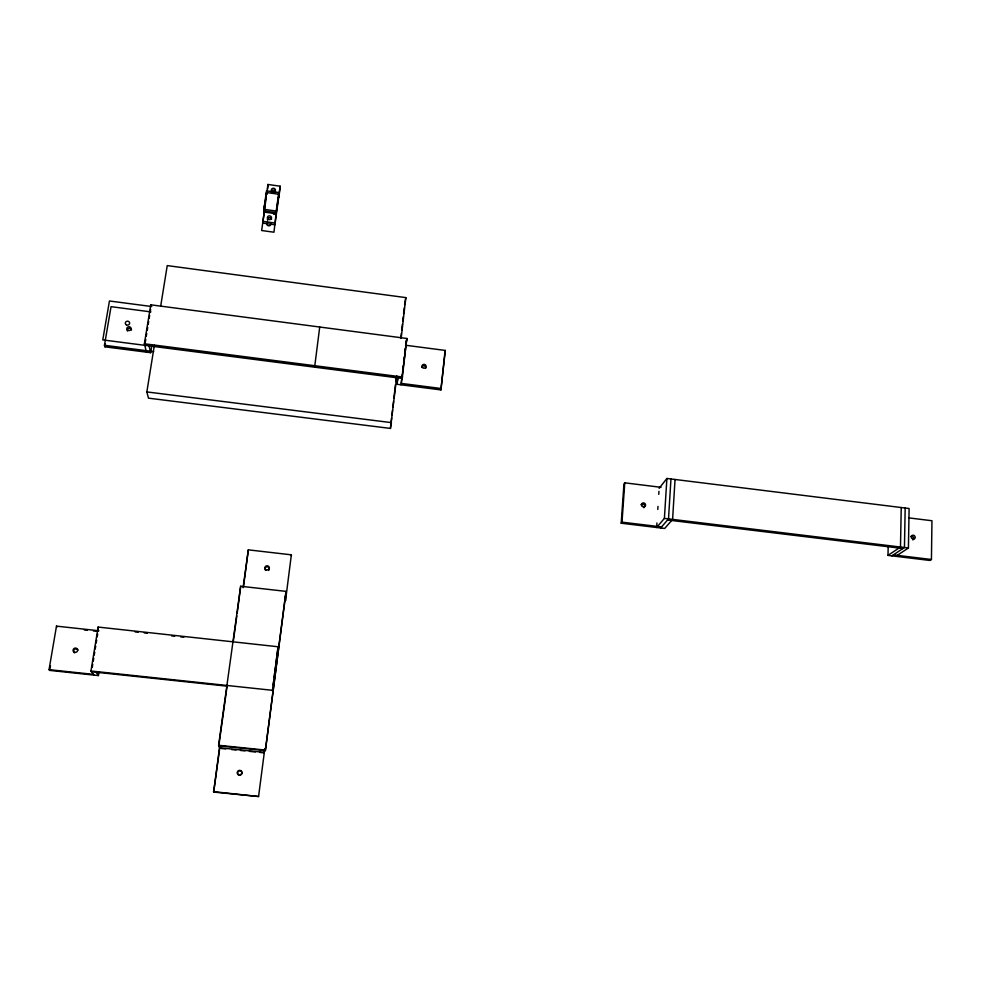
<?xml version="1.0" encoding="UTF-8"?>
<svg xmlns="http://www.w3.org/2000/svg" width="981" height="981" viewBox="0 0 981 981"><rect width="100%" height="100%" fill="white"/><g stroke="black" fill="none" stroke-linecap="round" stroke-linejoin="round"><path stroke-width="1.47" d="M888.185 546.454L887.989 555.393L929.89 560.445L931.435 559.489L931.95 520.739L909.252 517.943M895.776 556.325L908.418 547.999L909.105 508.514L666.896 478.47L659.146 488.33M901.232 507.545L900.484 547.03L887.989 555.393M905.169 508.035L904.457 547.508L891.888 555.859M314.619 367.176L319.72 327.029M675.038 479.476L672.598 519.39L664.677 528.465L621.194 523.216L623.953 483.989L624.762 482.836L661.022 487.312M656.939 522.971L656.645 527.496L664.395 518.397L666.896 478.47M670.967 478.973L668.502 518.9L660.667 527.974M657.797 509.421L657.993 506.404M658.766 494.35L658.95 491.334M621.194 523.216L622.003 522.162L624.762 482.836M397.783 376.949L396.949 384.27L440.923 389.911L444.785 353.43M440.923 389.911L445.325 350.438L405.631 345.251M154.373 345.3L146.843 391.922L148.474 398.151L390.438 428.427L391.652 417.857M391.995 414.84L392.51 410.303M392.866 407.287L393.553 401.241M393.896 398.225L395.466 384.638M395.809 381.609L396.324 377.084M400.837 337.82L401.352 333.295M401.695 330.266L402.394 324.233M402.737 321.204L403.252 316.679M403.608 313.662L404.295 307.617M390.438 428.427L396.851 375.944M401.168 338.286L405.84 297.611L167.236 265.593L160.676 306.195M402.296 374.595L401.29 383.399L441.278 388.525M402.627 371.652L403.289 365.79M403.632 362.847L404.295 356.986M404.626 354.043L405.3 348.181M406.588 340.002L402.222 378.445L102.772 339.916L109.443 300.983L151.785 306.538M401.033 384.797L406.87 338.482L150.755 304.821L144.391 343.779L146.451 352.154M264.183 752.353L219.511 747.78L213.662 792.072L258.567 796.523L264.833 748.466M272.399 690.98L278.015 646.749L98.137 627.067L90.963 670.992L93.931 675.1M273.184 684.996L273.564 682.003M274.153 677.503L274.741 673.015M275.134 670.011L275.526 667.019M276.102 662.531L276.691 658.03M277.083 655.038L277.672 650.55M227.187 685.412L218.812 745.854L265.361 750.612L285.962 591.371L240.664 586.246L218.616 745.29L219.707 748.331L213.662 792.072M265.361 750.612L285.986 592.316M243.104 587.656L248.328 549.851L291.357 554.829L285.52 600.679L285.434 596.546M233.257 641.599L236.826 615.909M237.243 612.892L240.664 586.246M243.447 587.092L248.328 549.851M276.25 212.681L278.862 194.25L266.587 192.521L263.926 210.964L276.25 212.681L273.957 232.215L261.645 230.523L264.392 211.406M266.243 197.206L262.712 223.104L275.011 224.796L276.274 213.76L263.963 212.055M278.886 195.354L280.186 186.194L267.948 184.477L266.624 193.637M278.898 196.09L276.299 214.483L273.564 214.103M263.864 209.321L266.525 190.854L278.837 192.57L276.213 211.038L263.864 209.321L264.036 213.87M266.881 194.177L267.249 191.565M267.629 188.953L267.948 184.477M98.946 630.771L56.481 626.136L49.05 669.655L49.7 670.403L98.419 675.578L98.909 672.586M150.878 311.884L111.049 306.673L104.452 345.3L104.93 346.833L150.669 352.694L151.871 345.287M92.251 667.215L92.741 664.186M93.244 661.169L93.735 658.141M94.225 655.124L94.716 652.107M95.206 649.079L95.709 646.062M96.199 643.033L96.69 640.017M97.18 637L97.671 633.971M98.174 630.955L98.137 627.067M144.771 345.312L145.752 339.34M146.243 336.348L146.721 333.356M147.211 330.364L147.702 327.384M148.192 324.392L148.671 321.4M149.161 318.408L149.652 315.416M150.142 312.424L150.633 309.444M49.7 670.403L50.472 665.915M104.93 346.833L105.433 343.865M404.638 304.601L405.84 297.611M396.949 384.27L398.102 377.906M405.607 345.386L406.87 338.482M444.957 351.909L445.325 350.438M213.441 791.642L258.567 796.523M218.616 745.29L265.287 750.073M221.191 748.478L225.655 748.932M231.59 749.545L236.041 749.999M240.504 750.453L244.956 750.906M249.407 751.36L255.354 751.973M259.806 752.427L264.257 752.881L263.901 750.465M90.963 670.992L272.338 690.293M91.515 671.74L226.795 686.136M49.05 669.655L93.391 674.364M135.145 631.923L138.186 632.255M144.268 632.917L147.309 633.248M171.638 635.909L174.679 636.24M180.762 636.902L183.803 637.245M84.329 629.961L87.358 630.293M93.403 630.955L96.432 631.286M667.558 519.991L902.949 548.514M622.003 522.162L661.574 526.932M893.335 554.89L931.435 559.489M664.395 518.397L908.418 547.999M146.843 391.922L391.505 422.639M144.391 343.779L402.492 377.011M104.452 345.3L153.661 351.615M262.638 221.314L274.962 223.018M56.481 626.136L57.106 626.994M96.064 672.23L98.419 675.578M149.051 345.864L150.669 352.694M150.755 304.821L151.111 306.452M264.392 205.618L264.514 208.659M266.587 192.521L266.648 194.373M285.962 591.371L286.072 596.497M278.862 194.25L278.923 197.193L280.186 186.194M291.357 554.829L291.357 555.847M910.895 536.362A2.036 1.839 47.3 0 1 913.47 537.392A2.036 1.839 47.3 0 1 912.808 539.93M641.047 504.712A2.048 1.925 36.6 0 1 644.137 504.712A2.048 1.925 36.6 0 1 643.769 507.692M267.629 220.271A2.072 1.864 6.7 0 1 268.892 217.721A2.072 1.864 6.7 0 1 271.541 219.266M271.381 191.798A2.06 1.852 7.3 0 1 273.405 190.106A2.06 1.852 7.3 0 1 275.477 191.835M270.4 222.736A2.072 1.864 6.6 0 1 270.167 225.434A2.072 1.864 6.6 0 1 267.2 225.029A2.072 1.864 6.6 0 1 267.715 222.368M421.72 367.323A2.048 1.913 15 0 1 424.221 365.876A2.048 1.913 15 0 1 425.668 368.39M74.531 652.831A2.305 2.158 -24.4 0 1 74.519 649.385A2.305 2.158 -24.4 0 1 78.014 650.072M240.836 774.978A2.281 2.207 -39 0 1 237.488 773.371A2.281 2.207 -39 0 1 240.406 770.894A2.281 2.207 -39 0 1 241.461 774.45M269.284 569.225A2.17 2.085 -7.3 0 1 268.475 570.476M265.753 570.452A2.17 2.085 -7.3 0 1 266.084 567.03A2.17 2.085 -7.3 0 1 269.297 568.49M127.407 331.026A2.134 1.95 -3 0 1 128.854 328.341A2.134 1.95 -3 0 1 131.491 330.082M911.41 537.441A2.048 1.839 47.3 0 0 914.635 538.704A2.048 1.839 47.3 0 0 913.814 535.356A2.048 1.839 47.3 0 0 911.41 537.441M641.684 505.571A2.06 1.937 36.6 0 0 645.155 506.147A2.06 1.937 36.6 0 0 643.757 502.934A2.06 1.937 36.6 0 0 641.684 505.571M268.181 219.18A2.072 1.876 6.8 0 0 271.492 218.003A2.072 1.876 6.8 0 0 268.635 215.979A2.072 1.876 6.8 0 0 268.181 219.18M272.142 191.54A2.06 1.852 7.4 0 0 275.428 190.388A2.06 1.852 7.4 0 0 272.595 188.364A2.06 1.852 7.4 0 0 272.142 191.54M422.529 367.519A2.048 1.913 15 0 0 425.987 366.955A2.048 1.913 15 0 0 423.62 364.392A2.048 1.913 15 0 0 422.529 367.519M74.936 652.402A2.305 2.158 -24.3 0 0 77.499 649.41A2.305 2.158 -24.3 0 0 73.612 648.895A2.305 2.158 -24.3 0 0 74.936 652.402M239.879 774.794A2.293 2.22 -39 0 0 241.387 771.164A2.293 2.22 -39 0 0 237.5 771.789A2.293 2.22 -39 0 0 239.879 774.794M266.158 569.753A2.183 2.097 -7.2 0 0 269.248 567.643A2.183 2.097 -7.2 0 0 265.839 566.147A2.183 2.097 -7.2 0 0 266.158 569.753M127.861 330.352A2.146 1.95 -3 0 0 131.086 328.66A2.146 1.95 -3 0 0 127.898 326.98A2.146 1.95 -3 0 0 127.861 330.352M126.402 324.858A2.158 1.962 -2.9 0 0 129.651 323.154A2.158 1.962 -2.9 0 0 126.426 321.449A2.158 1.962 -2.9 0 0 126.402 324.858"/></g></svg>
